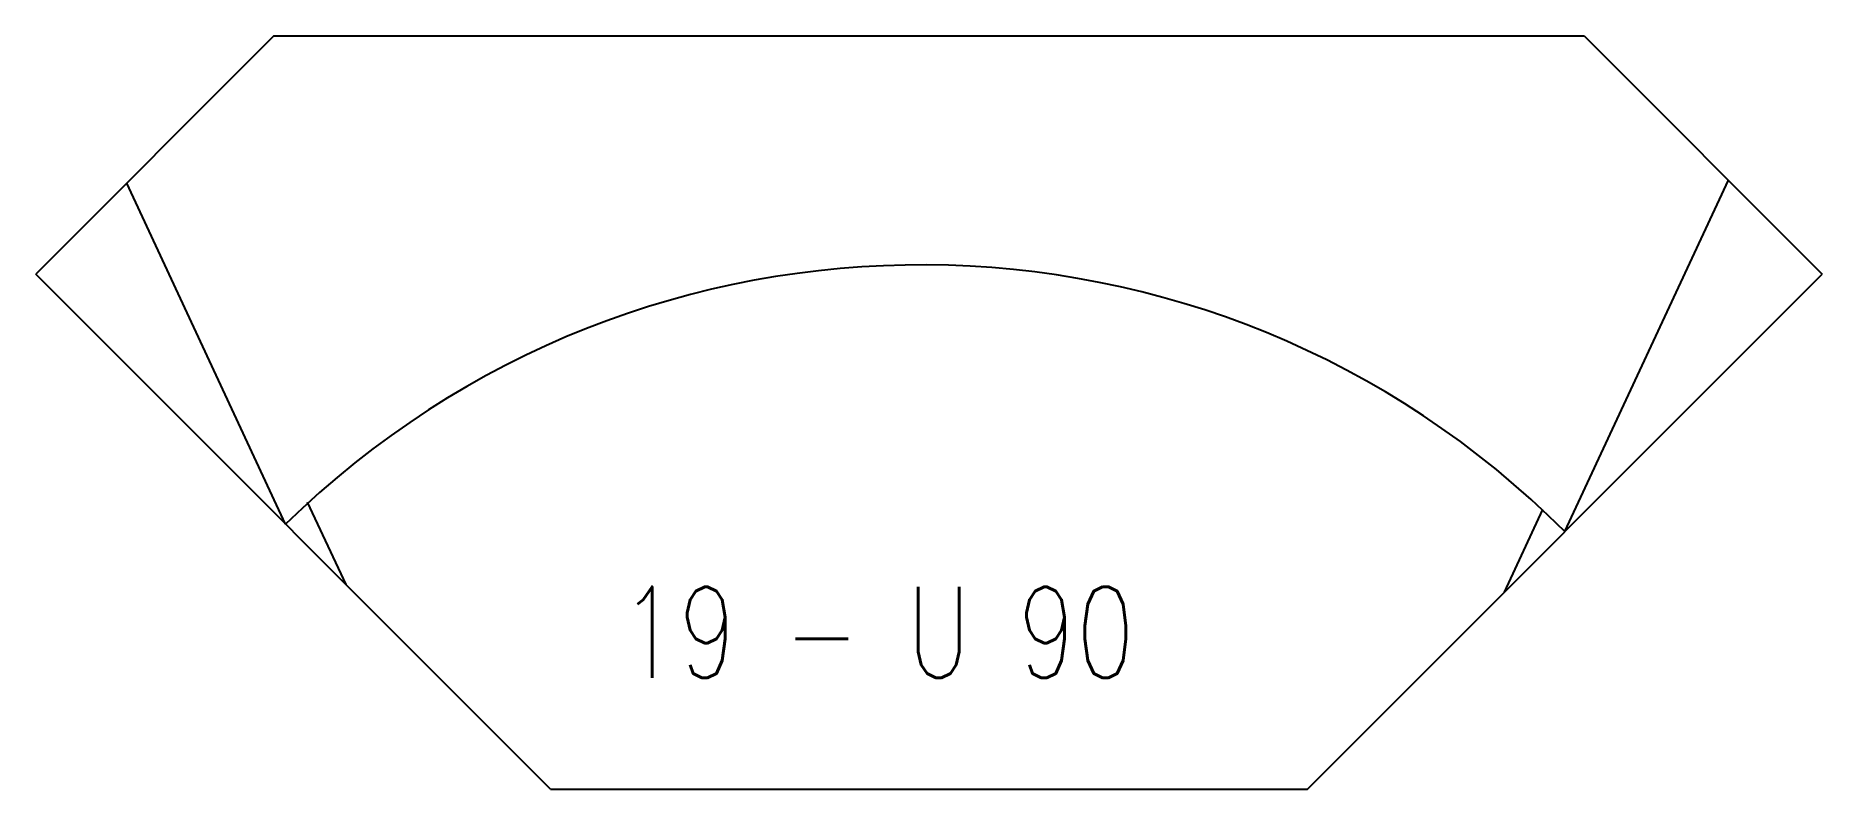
# Model space of a CAD drawing. Header units: millimetres. Extents: x 51 to 1033, y 0 to 414.
import ezdxf

# ---------------------------------------------------------------- set-up
doc = ezdxf.new("R2010")
doc.units = ezdxf.units.MM
doc.layers.add('rozhrani', color=4, linetype='Continuous')
doc.layers.add('TTmoduly', color=3, linetype='Continuous')
doc.styles.add('romans', font='romans.shx', dxfattribs={"width": 0.75, "height": 200})

msp = doc.modelspace()

# ---------------------------------------------------------------- linework, layer by layer
at = {"layer": 'rozhrani'}
for p, q in [((891.42, 141.42), (981.37, 334.32)), ((188.5, 145.56), (101.18, 332.81)), ((221.7, 112.32), (200.56, 157.63)), ((858.2, 108.2), (879.33, 153.51))]:
    msp.add_line(p, q, dxfattribs=at)
at = {"layer": 'TTmoduly'}
for p, q in [((182.03, 413.66), (51.21, 282.84)), ((182.03, 413.66), (902.03, 413.66)), ((902.03, 413.66), (1032.84, 282.84)), ((334.06, 0), (51.21, 282.84)), ((750, 0), (1032.84, 282.84)), ((334.06, 0), (750, 0))]:
    msp.add_line(p, q, dxfattribs=at)
msp.add_arc((537.87, -212.13), 500, 45, 134.32583, dxfattribs=at)

# ---------------------------------------------------------------- texts
at = {"layer": 'TTmoduly', "insert": (372.2, 111.2), "char_height": 50, "attachment_point": 1, "style": 'romans'}
msp.add_mtext_dynamic_manual_height_columns('19 - U 90', width=354.6, gutter_width=150, heights=[0], dxfattribs=at)

doc.saveas('drawing.dxf')
